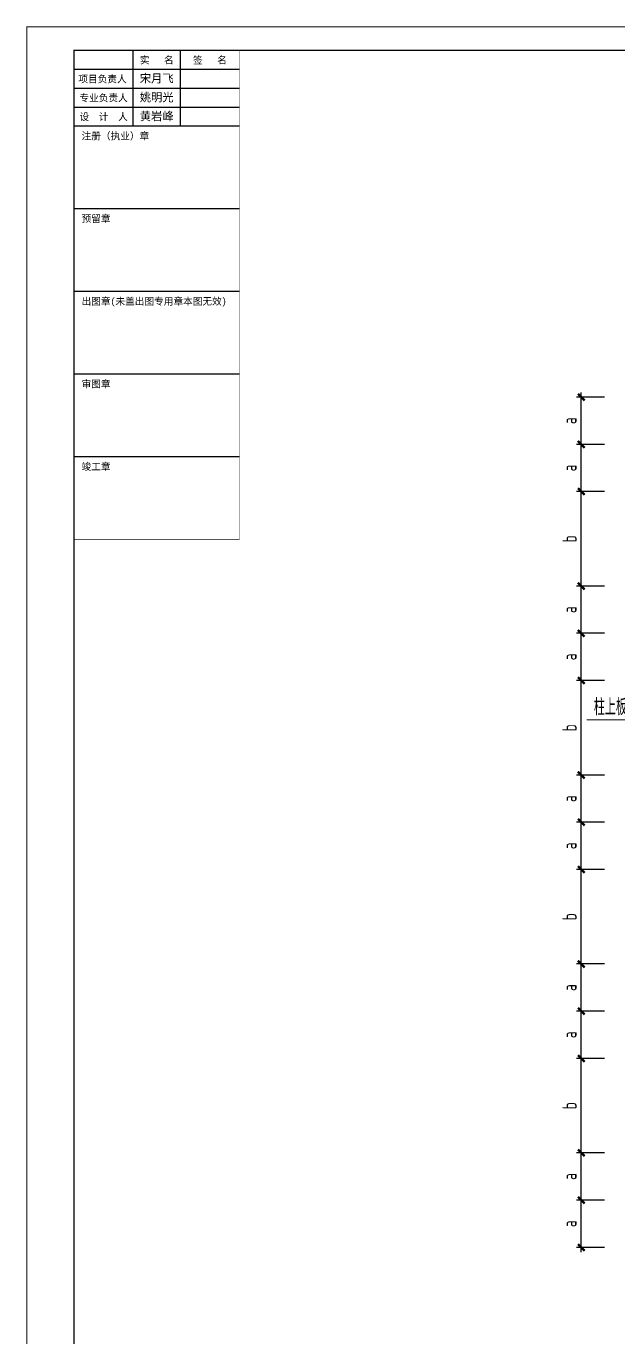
# Model space of a CAD drawing. Extents: x -1201378 to 2367219, y -619313 to 244905.
# Drawn here: x -177752 to -165234, y -604980 to -577238 of the extents above; entities that cross this region are included whole.
import ezdxf
from ezdxf.enums import TextEntityAlignment as Align

# ---------------------------------------------------------------- set-up
doc = ezdxf.new("R2010")
doc.units = 0
doc.header["$LTSCALE"] = 1000
doc.linetypes.add('CONTINOUS', pattern=[0])
doc.layers.get('0').update_dxf_attribs({"linetype": 'CONTINUOUS'})
doc.layers.get('Defpoints').update_dxf_attribs({"linetype": 'CONTINUOUS'})
for name, color, linetype in [('0-cxFrame', 155, 'CONTINUOUS'), ('qianming', 155, 'CONTINUOUS'), ('TEXT', 7, 'CONTINUOUS')]:
    doc.layers.add(name, color=color, linetype=linetype)
for name, color, linetype, lineweight in [('0-cxText', 131, 'CONTINUOUS', 25), ('DIM', 3, 'CONTINUOUS', 0), ('S_SLAB_REIN_TEXT', 7, 'CONTINOUS', 13)]:
    doc.layers.add(name, color=color, linetype=linetype, lineweight=lineweight)
doc.styles.add('cx_biaoti', font='')
doc.styles.add('cx_tuming', font='simhei.ttf')
doc.styles.add('cx_tuqian1', font='')
doc.styles.add('TSSD_Dimension', font='tssdeng.shx', dxfattribs={"width": 0.7, "bigfont": 'hztxt.shx'})
doc.styles.add('TSSD_Norm', font='tj-romans1.shx', dxfattribs={"bigfont": 'tj-hztxt.shx'})
doc.styles.add('图框宋体', font='', dxfattribs={"width": 0.75})
doc.styles.add('黑体', font='simhei.ttf', dxfattribs={"width": 0.8})
doc.styles.get('cx_biaoti').set_extended_font_data('SimSun')
doc.styles.get('cx_tuqian1').set_extended_font_data('SimSun')
doc.styles.get('图框宋体').set_extended_font_data('SimSun')
doc.dimstyles.new('TSSD_100_100', dxfattribs={"dimtxt": 300, "dimasz": 100, "dimexe": 100, "dimexo": 250, "dimgap": 100, "dimtad": 1, "dimdec": 0, "dimzin": 0, "dimdsep": 46, "dimtxsty": 'TSSD_Dimension', "dimblk": 'ARCHTICK', "dimblk1": 'ARCHTICK', "dimblk2": 'ARCHTICK', "dimcen": 0, "dimdle": 100, "dimclrt": 7, "dimadec": 0, "dimazin": 0, "dimtfac": 1, "dimtdec": 0, "dimtix": 1, "dimtmove": 2, "dimatfit": 3, "dimfxl": 1, "dimtolj": 1, "dimtzin": 0, "dimarcsym": 0})

# ---------------------------------------------------------------- blocks, each defined once
blk = doc.blocks.new('_ArchTick')
at = {"color": 0, "linetype": 'ByBlock', "const_width": 0.5}
blk.add_lwpolyline([(-0.71, -0.71), (0.71, 0.71)], dxfattribs=at)
blk = doc.blocks.new('*D3631')
at = {"layer": 'Defpoints', "color": 0, "transparency": 16777216}
for p in [(-166006, -602089), (-165263, -602089), (-165263, -603089)]:
    blk.add_point(p, dxfattribs=at)
at = {"layer": 'DIM', "color": 0, "lineweight": -2, "transparency": 16777216}
for p, q in [((-166006, -603189), (-166006, -601989)), ((-165513, -602089), (-166106, -602089)), ((-165513, -603089), (-166106, -603089))]:
    blk.add_line(p, q, dxfattribs=at)
at = {"layer": 'DIM', "color": 0, "lineweight": -2, "transparency": 16777216, "xscale": 100, "yscale": 100, "zscale": 100}
for p, rotation in [((-166006, -602089), 90), ((-166006, -603089), 270)]:
    blk.add_blockref('_ArchTick', p, dxfattribs=dict(at, rotation=rotation))
at = {"layer": 'DIM', "color": 7, "transparency": 16777216, "insert": (-166256, -602589), "char_height": 300, "attachment_point": 5, "rotation": 90, "style": 'TSSD_Dimension'}
blk.add_mtext('\\A1;a', dxfattribs=at)
blk = doc.blocks.new('*D3632')
at = {"layer": 'Defpoints', "color": 0, "transparency": 16777216}
for p in [(-166006, -601089), (-165263, -601089), (-165263, -602089)]:
    blk.add_point(p, dxfattribs=at)
at = {"layer": 'DIM', "color": 0, "lineweight": -2, "transparency": 16777216}
for p, q in [((-165513, -601089), (-166106, -601089)), ((-166006, -602189), (-166006, -600989)), ((-165513, -602089), (-166106, -602089))]:
    blk.add_line(p, q, dxfattribs=at)
at = {"layer": 'DIM', "color": 0, "lineweight": -2, "transparency": 16777216, "xscale": 100, "yscale": 100, "zscale": 100}
for p, rotation in [((-166006, -601089), 90), ((-166006, -602089), 270)]:
    blk.add_blockref('_ArchTick', p, dxfattribs=dict(at, rotation=rotation))
at = {"layer": 'DIM', "color": 7, "transparency": 16777216, "insert": (-166256, -601589), "char_height": 300, "attachment_point": 5, "rotation": 90, "style": 'TSSD_Dimension'}
blk.add_mtext('\\A1;a', dxfattribs=at)
blk = doc.blocks.new('*D3645')
at = {"layer": 'Defpoints', "color": 0, "transparency": 16777216}
for p in [(-166006, -598089), (-165263, -598089), (-165263, -599089)]:
    blk.add_point(p, dxfattribs=at)
at = {"layer": 'DIM', "color": 0, "lineweight": -2, "transparency": 16777216}
for p, q in [((-165513, -598089), (-166106, -598089)), ((-166006, -599189), (-166006, -597989)), ((-165513, -599089), (-166106, -599089))]:
    blk.add_line(p, q, dxfattribs=at)
at = {"layer": 'DIM', "color": 0, "lineweight": -2, "transparency": 16777216, "xscale": 100, "yscale": 100, "zscale": 100}
for p, rotation in [((-166006, -598089), 90), ((-166006, -599089), 270)]:
    blk.add_blockref('_ArchTick', p, dxfattribs=dict(at, rotation=rotation))
at = {"layer": 'DIM', "color": 7, "transparency": 16777216, "insert": (-166256, -598589), "char_height": 300, "attachment_point": 5, "rotation": 90, "style": 'TSSD_Dimension'}
blk.add_mtext('\\A1;a', dxfattribs=at)
blk = doc.blocks.new('*D3646')
at = {"layer": 'Defpoints', "color": 0, "transparency": 16777216}
for p in [(-166006, -597089), (-165263, -597089), (-165263, -598089)]:
    blk.add_point(p, dxfattribs=at)
at = {"layer": 'DIM', "color": 0, "lineweight": -2, "transparency": 16777216}
for p, q in [((-166006, -598189), (-166006, -596989)), ((-165513, -597089), (-166106, -597089)), ((-165513, -598089), (-166106, -598089))]:
    blk.add_line(p, q, dxfattribs=at)
at = {"layer": 'DIM', "color": 0, "lineweight": -2, "transparency": 16777216, "xscale": 100, "yscale": 100, "zscale": 100}
for p, rotation in [((-166006, -597089), 90), ((-166006, -598089), 270)]:
    blk.add_blockref('_ArchTick', p, dxfattribs=dict(at, rotation=rotation))
at = {"layer": 'DIM', "color": 7, "transparency": 16777216, "insert": (-166256, -597589), "char_height": 300, "attachment_point": 5, "rotation": 90, "style": 'TSSD_Dimension'}
blk.add_mtext('\\A1;a', dxfattribs=at)
blk = doc.blocks.new('*D3647')
at = {"layer": 'Defpoints', "color": 0, "transparency": 16777216}
for p in [(-166006, -594089), (-165263, -594089), (-165263, -595089)]:
    blk.add_point(p, dxfattribs=at)
at = {"layer": 'DIM', "color": 0, "lineweight": -2, "transparency": 16777216}
for p, q in [((-165513, -594089), (-166106, -594089)), ((-166006, -595189), (-166006, -593989)), ((-165513, -595089), (-166106, -595089))]:
    blk.add_line(p, q, dxfattribs=at)
at = {"layer": 'DIM', "color": 0, "lineweight": -2, "transparency": 16777216, "xscale": 100, "yscale": 100, "zscale": 100}
for p, rotation in [((-166006, -594089), 90), ((-166006, -595089), 270)]:
    blk.add_blockref('_ArchTick', p, dxfattribs=dict(at, rotation=rotation))
at = {"layer": 'DIM', "color": 7, "transparency": 16777216, "insert": (-166256, -594589), "char_height": 300, "attachment_point": 5, "rotation": 90, "style": 'TSSD_Dimension'}
blk.add_mtext('\\A1;a', dxfattribs=at)
blk = doc.blocks.new('*D3648')
at = {"layer": 'Defpoints', "color": 0, "transparency": 16777216}
for p in [(-166006, -593089), (-165263, -593089), (-165263, -594089)]:
    blk.add_point(p, dxfattribs=at)
at = {"layer": 'DIM', "color": 0, "lineweight": -2, "transparency": 16777216}
for p, q in [((-165513, -593089), (-166106, -593089)), ((-166006, -594189), (-166006, -592989)), ((-165513, -594089), (-166106, -594089))]:
    blk.add_line(p, q, dxfattribs=at)
at = {"layer": 'DIM', "color": 0, "lineweight": -2, "transparency": 16777216, "xscale": 100, "yscale": 100, "zscale": 100}
for p, rotation in [((-166006, -593089), 90), ((-166006, -594089), 270)]:
    blk.add_blockref('_ArchTick', p, dxfattribs=dict(at, rotation=rotation))
at = {"layer": 'DIM', "color": 7, "transparency": 16777216, "insert": (-166256, -593589), "char_height": 300, "attachment_point": 5, "rotation": 90, "style": 'TSSD_Dimension'}
blk.add_mtext('\\A1;a', dxfattribs=at)
blk = doc.blocks.new('*D3649')
at = {"layer": 'Defpoints', "color": 0, "transparency": 16777216}
for p in [(-166006, -590089), (-165263, -590089), (-165263, -591089)]:
    blk.add_point(p, dxfattribs=at)
at = {"layer": 'DIM', "color": 0, "lineweight": -2, "transparency": 16777216}
for p, q in [((-166006, -591189), (-166006, -589989)), ((-165513, -590089), (-166106, -590089)), ((-165513, -591089), (-166106, -591089))]:
    blk.add_line(p, q, dxfattribs=at)
at = {"layer": 'DIM', "color": 0, "lineweight": -2, "transparency": 16777216, "xscale": 100, "yscale": 100, "zscale": 100}
for p, rotation in [((-166006, -590089), 90), ((-166006, -591089), 270)]:
    blk.add_blockref('_ArchTick', p, dxfattribs=dict(at, rotation=rotation))
at = {"layer": 'DIM', "color": 7, "transparency": 16777216, "insert": (-166256, -590589), "char_height": 300, "attachment_point": 5, "rotation": 90, "style": 'TSSD_Dimension'}
blk.add_mtext('\\A1;a', dxfattribs=at)
blk = doc.blocks.new('*D3650')
at = {"layer": 'Defpoints', "color": 0, "transparency": 16777216}
for p in [(-166006, -589089), (-165263, -589089), (-165263, -590089)]:
    blk.add_point(p, dxfattribs=at)
at = {"layer": 'DIM', "color": 0, "lineweight": -2, "transparency": 16777216}
for p, q in [((-165513, -589089), (-166106, -589089)), ((-166006, -590189), (-166006, -588989)), ((-165513, -590089), (-166106, -590089))]:
    blk.add_line(p, q, dxfattribs=at)
at = {"layer": 'DIM', "color": 0, "lineweight": -2, "transparency": 16777216, "xscale": 100, "yscale": 100, "zscale": 100}
for p, rotation in [((-166006, -589089), 90), ((-166006, -590089), 270)]:
    blk.add_blockref('_ArchTick', p, dxfattribs=dict(at, rotation=rotation))
at = {"layer": 'DIM', "color": 7, "transparency": 16777216, "insert": (-166256, -589589), "char_height": 300, "attachment_point": 5, "rotation": 90, "style": 'TSSD_Dimension'}
blk.add_mtext('\\A1;a', dxfattribs=at)
blk = doc.blocks.new('*D3651')
at = {"layer": 'Defpoints', "color": 0, "transparency": 16777216}
for p in [(-166006, -586089), (-165263, -586089), (-165263, -587089)]:
    blk.add_point(p, dxfattribs=at)
at = {"layer": 'DIM', "color": 0, "lineweight": -2, "transparency": 16777216}
for p, q in [((-165513, -586089), (-166106, -586089)), ((-166006, -587189), (-166006, -585989)), ((-165513, -587089), (-166106, -587089))]:
    blk.add_line(p, q, dxfattribs=at)
at = {"layer": 'DIM', "color": 0, "lineweight": -2, "transparency": 16777216, "xscale": 100, "yscale": 100, "zscale": 100}
for p, rotation in [((-166006, -586089), 90), ((-166006, -587089), 270)]:
    blk.add_blockref('_ArchTick', p, dxfattribs=dict(at, rotation=rotation))
at = {"layer": 'DIM', "color": 7, "transparency": 16777216, "insert": (-166256, -586589), "char_height": 300, "attachment_point": 5, "rotation": 90, "style": 'TSSD_Dimension'}
blk.add_mtext('\\A1;a', dxfattribs=at)
blk = doc.blocks.new('*D3652')
at = {"layer": 'Defpoints', "color": 0, "transparency": 16777216}
for p in [(-166006, -585089), (-165263, -585089), (-165263, -586089)]:
    blk.add_point(p, dxfattribs=at)
at = {"layer": 'DIM', "color": 0, "lineweight": -2, "transparency": 16777216}
for p, q in [((-165513, -585089), (-166106, -585089)), ((-166006, -586189), (-166006, -584989)), ((-165513, -586089), (-166106, -586089))]:
    blk.add_line(p, q, dxfattribs=at)
at = {"layer": 'DIM', "color": 0, "lineweight": -2, "transparency": 16777216, "xscale": 100, "yscale": 100, "zscale": 100}
for p, rotation in [((-166006, -585089), 90), ((-166006, -586089), 270)]:
    blk.add_blockref('_ArchTick', p, dxfattribs=dict(at, rotation=rotation))
at = {"layer": 'DIM', "color": 7, "transparency": 16777216, "insert": (-166256, -585589), "char_height": 300, "attachment_point": 5, "rotation": 90, "style": 'TSSD_Dimension'}
blk.add_mtext('\\A1;a', dxfattribs=at)
blk = doc.blocks.new('*D3657')
at = {"layer": 'Defpoints', "color": 0, "transparency": 16777216}
for p in [(-166006, -599089), (-165263, -599089), (-165263, -601089)]:
    blk.add_point(p, dxfattribs=at)
at = {"layer": 'DIM', "color": 0, "lineweight": -2, "transparency": 16777216}
for p, q in [((-165513, -599089), (-166106, -599089)), ((-166006, -601189), (-166006, -598989)), ((-165513, -601089), (-166106, -601089))]:
    blk.add_line(p, q, dxfattribs=at)
at = {"layer": 'DIM', "color": 0, "lineweight": -2, "transparency": 16777216, "xscale": 100, "yscale": 100, "zscale": 100}
for p, rotation in [((-166006, -599089), 90), ((-166006, -601089), 270)]:
    blk.add_blockref('_ArchTick', p, dxfattribs=dict(at, rotation=rotation))
at = {"layer": 'DIM', "color": 7, "transparency": 16777216, "insert": (-166256, -600089), "char_height": 300, "attachment_point": 5, "rotation": 90, "style": 'TSSD_Dimension'}
blk.add_mtext('\\A1;b', dxfattribs=at)
blk = doc.blocks.new('*D3658')
at = {"layer": 'Defpoints', "color": 0, "transparency": 16777216}
for p in [(-166006, -595089), (-165263, -595089), (-165263, -597089)]:
    blk.add_point(p, dxfattribs=at)
at = {"layer": 'DIM', "color": 0, "lineweight": -2, "transparency": 16777216}
for p, q in [((-166006, -597189), (-166006, -594989)), ((-165513, -595089), (-166106, -595089)), ((-165513, -597089), (-166106, -597089))]:
    blk.add_line(p, q, dxfattribs=at)
at = {"layer": 'DIM', "color": 0, "lineweight": -2, "transparency": 16777216, "xscale": 100, "yscale": 100, "zscale": 100}
for p, rotation in [((-166006, -595089), 90), ((-166006, -597089), 270)]:
    blk.add_blockref('_ArchTick', p, dxfattribs=dict(at, rotation=rotation))
at = {"layer": 'DIM', "color": 7, "transparency": 16777216, "insert": (-166256, -596089), "char_height": 300, "attachment_point": 5, "rotation": 90, "style": 'TSSD_Dimension'}
blk.add_mtext('\\A1;b', dxfattribs=at)
blk = doc.blocks.new('*D3659')
at = {"layer": 'Defpoints', "color": 0, "transparency": 16777216}
for p in [(-166006, -591089), (-165263, -591089), (-165263, -593089)]:
    blk.add_point(p, dxfattribs=at)
at = {"layer": 'DIM', "color": 0, "lineweight": -2, "transparency": 16777216}
for p, q in [((-165513, -591089), (-166106, -591089)), ((-166006, -593189), (-166006, -590989)), ((-165513, -593089), (-166106, -593089))]:
    blk.add_line(p, q, dxfattribs=at)
at = {"layer": 'DIM', "color": 0, "lineweight": -2, "transparency": 16777216, "xscale": 100, "yscale": 100, "zscale": 100}
for p, rotation in [((-166006, -591089), 90), ((-166006, -593089), 270)]:
    blk.add_blockref('_ArchTick', p, dxfattribs=dict(at, rotation=rotation))
at = {"layer": 'DIM', "color": 7, "transparency": 16777216, "insert": (-166256, -592089), "char_height": 300, "attachment_point": 5, "rotation": 90, "style": 'TSSD_Dimension'}
blk.add_mtext('\\A1;b', dxfattribs=at)
blk = doc.blocks.new('*D3660')
at = {"layer": 'Defpoints', "color": 0, "transparency": 16777216}
for p in [(-166006, -587089), (-165263, -587089), (-165263, -589089)]:
    blk.add_point(p, dxfattribs=at)
at = {"layer": 'DIM', "color": 0, "lineweight": -2, "transparency": 16777216}
for p, q in [((-166006, -589189), (-166006, -586989)), ((-165513, -587089), (-166106, -587089)), ((-165513, -589089), (-166106, -589089))]:
    blk.add_line(p, q, dxfattribs=at)
at = {"layer": 'DIM', "color": 0, "lineweight": -2, "transparency": 16777216, "xscale": 100, "yscale": 100, "zscale": 100}
for p, rotation in [((-166006, -587089), 90), ((-166006, -589089), 270)]:
    blk.add_blockref('_ArchTick', p, dxfattribs=dict(at, rotation=rotation))
at = {"layer": 'DIM', "color": 7, "transparency": 16777216, "insert": (-166256, -588089), "char_height": 300, "attachment_point": 5, "rotation": 90, "style": 'TSSD_Dimension'}
blk.add_mtext('\\A1;b', dxfattribs=at)
blk = doc.blocks.new('zjcx_lan_xinxi(Dragon)')
for p, q in [((7000, -3200), (0, -3200)), ((7000, -6700), (0, -6700)), ((7000, -10200), (0, -10200)), ((7000, -13700), (0, -13700)), ((7000, -17200), (0, -17200))]:
    blk.add_line(p, q)
at = {"const_width": 25}
blk.add_lwpolyline([(0, -20700), (7000, -20700), (7000, 0), (0, 0)], close=True, dxfattribs=at)
for points in [[(2500, -3200), (2500, 0)], [(4500, -3200), (4500, 0)], [(0, -800), (7000, -800)], [(0, -1600), (7000, -1600)], [(0, -2400), (7000, -2400)]]:
    blk.add_lwpolyline(points)
for points in [[(7000, -3200), (7000, 0)], [(0, -3200), (7000, -3200)], [(0, -20700), (7000, -20700), (7000, -3200)], [(0, -20700), (7000, -20700)]]:
    blk.add_lwpolyline(points, dxfattribs=at)
at = {"style": '图框宋体'}
for s, p in [('实   名', (3500, -400)), ('签   名', (5750, -400)), ('项目负责人', (1204, -1200)), ('专业负责人', (1250, -2000)), ('设  计  人', (1250, -2800))]:
    blk.add_text(s, height=300, dxfattribs=at).set_placement(p, align=Align.MIDDLE)
for s, p in [('注册（执业）章', (318, -3771)), ('预留章', (318, -7271)), ('出图章(未盖出图专用章本图无效)', (318, -10771)), ('审图章', (318, -14271)), ('竣工章', (318, -17771))]:
    blk.add_text(s, height=300, dxfattribs=at).set_placement(p)
blk = doc.blocks.new('T-信息(Dragon)')
at = {"layer": '0-cxFrame'}
blk.add_blockref('zjcx_lan_xinxi(Dragon)', (0, 0), dxfattribs=at)
at = {"layer": 'qianming', "color": 3, "style": 'cx_biaoti'}
for s, p in [('宋月飞', (3497, -1185)), ('姚明光', (3497, -1985)), ('黄岩峰', (3497, -2785))]:
    blk.add_text(s, height=350, dxfattribs=at).set_placement(p, align=Align.MIDDLE_CENTER)
blk = doc.blocks.new('TK22.A0 L(Dragon)')
at = {"layer": '0-cxFrame', "color": 7, "const_width": 0.5}
blk.add_lwpolyline([(0, 0), (-1486, 0), (-1486, 841), (0, 841)], close=True, dxfattribs=at)
at = {"layer": '0-cxFrame', "const_width": 0.5}
blk.add_lwpolyline([(-80, 10), (-1466, 10), (-1466, 831), (-80, 831)], close=True, dxfattribs=at)
at = {"layer": '0-cxFrame', "xscale": 0.009999999999999998, "yscale": 0.009999999999999998, "zscale": 0.009999999999999998}
blk.add_blockref('T-信息(Dragon)', (-1466, 831), dxfattribs=at)
at = {"style": '黑体', "flags": 4}
blk.add_attdef('图幅', text='', height=3.3, dxfattribs=at).set_placement((-40, 3), align=Align.RIGHT)
at = {"layer": '0-cxText', "flags": 4}
for tag, height, style, p in [('建设单位', 3.5, 'cx_tuming', (-45, 240)), ('项目名称', 3.5, 'cx_tuming', (-45, 210)), ('子项名称', 3.5, 'cx_tuming', (-45, 180)), ('工程编号', 3.3, 'cx_tuqian1', (-35, 165)), ('图名1', 3.5, 'cx_tuming', (-45, 87)), ('图名2', 3.5, 'cx_tuming', (-45, 79)), ('图名3', 3.5, 'cx_tuming', (-45, 71)), ('出图日期', 3.3, 'cx_tuqian1', (-39, 60)), ('专业', 3.3, 'cx_tuqian1', (-55, 52)), ('图号', 3.3, 'cx_tuqian1', (-55, 44)), ('版次', 3.3, 'cx_tuqian1', (-20, 44))]:
    blk.add_attdef(tag, text='', height=height, dxfattribs=dict(at, style=style)).set_placement(p, align=Align.MIDDLE)
at = {"layer": 'Defpoints', "color": 6, "flags": 4}
for tag, height, style, p in [('tufu', 3.3, '黑体', (-12, 12)), ('dwfname', 4, 'cx_tuqian1', (-80, 3))]:
    blk.add_attdef(tag, text='', height=height, dxfattribs=dict(at, style=style)).set_placement(p, align=Align.RIGHT)

msp = doc.modelspace()

# ---------------------------------------------------------------- linework, layer by layer
at = {"layer": 'S_SLAB_REIN_TEXT'}
msp.add_line((-163519.7, -591923.5), (-165890.3, -591923.5), dxfattribs=at)

# ---------------------------------------------------------------- block references
at = {"layer": '0-cxFrame', "xscale": 50, "yscale": 50, "zscale": 50}
msp.add_blockref('TK22.A0 L(Dragon)', (-103439.2, -619300.1), dxfattribs=at)

# ---------------------------------------------------------------- texts
at = {"layer": 'TEXT', "style": 'TSSD_Norm', "width": 0.7}
msp.add_text('柱上板带', height=350, dxfattribs=at).set_placement((-165739.5, -591822.7))

# ---------------------------------------------------------------- dimensions: what is measured, and where the dimension line sits
at = {"layer": 'DIM'}
for base, p1, p2, text, picture, middle in [((-166006.4, -585088.8), (-165262.8, -586088.8), (-165262.8, -585088.8), 'a', '*D3652', (-166256.4, -585588.8)), ((-166006.4, -586088.8), (-165262.8, -587088.8), (-165262.8, -586088.8), 'a', '*D3651', (-166256.4, -586588.8)), ((-166006.4, -587088.8), (-165262.8, -589088.8), (-165262.8, -587088.8), 'b', '*D3660', (-166256.4, -588088.8)), ((-166006.4, -589088.8), (-165262.8, -590088.8), (-165262.8, -589088.8), 'a', '*D3650', (-166256.4, -589588.8)), ((-166006.4, -590088.8), (-165262.8, -591088.8), (-165262.8, -590088.8), 'a', '*D3649', (-166256.4, -590588.8)), ((-166006.4, -591088.8), (-165262.8, -593088.8), (-165262.8, -591088.8), 'b', '*D3659', (-166256.4, -592088.8)), ((-166006.4, -593088.8), (-165262.8, -594088.8), (-165262.8, -593088.8), 'a', '*D3648', (-166256.4, -593588.8)), ((-166006.4, -594088.8), (-165262.8, -595088.8), (-165262.8, -594088.8), 'a', '*D3647', (-166256.4, -594588.8)), ((-166006.4, -595088.8), (-165262.8, -597088.8), (-165262.8, -595088.8), 'b', '*D3658', (-166256.4, -596088.8)), ((-166006.4, -597088.8), (-165262.8, -598088.8), (-165262.8, -597088.8), 'a', '*D3646', (-166256.4, -597588.8)), ((-166006.4, -598088.8), (-165262.8, -599088.8), (-165262.8, -598088.8), 'a', '*D3645', (-166256.4, -598588.8)), ((-166006.4, -599088.8), (-165262.8, -601088.8), (-165262.8, -599088.8), 'b', '*D3657', (-166256.4, -600088.8)), ((-166006.4, -601088.8), (-165262.8, -602088.8), (-165262.8, -601088.8), 'a', '*D3632', (-166256.4, -601588.8)), ((-166006.4, -602088.8), (-165262.8, -603088.8), (-165262.8, -602088.8), 'a', '*D3631', (-166256.4, -602588.8))]:
    dim = msp.add_linear_dim(base=base, p1=p1, p2=p2, angle=90, text=text, dimstyle='TSSD_100_100', dxfattribs=at)
    dim.commit()
    dim.dimension.update_dxf_attribs({"geometry": picture, "text_midpoint": middle})

doc.saveas('drawing.dxf')
